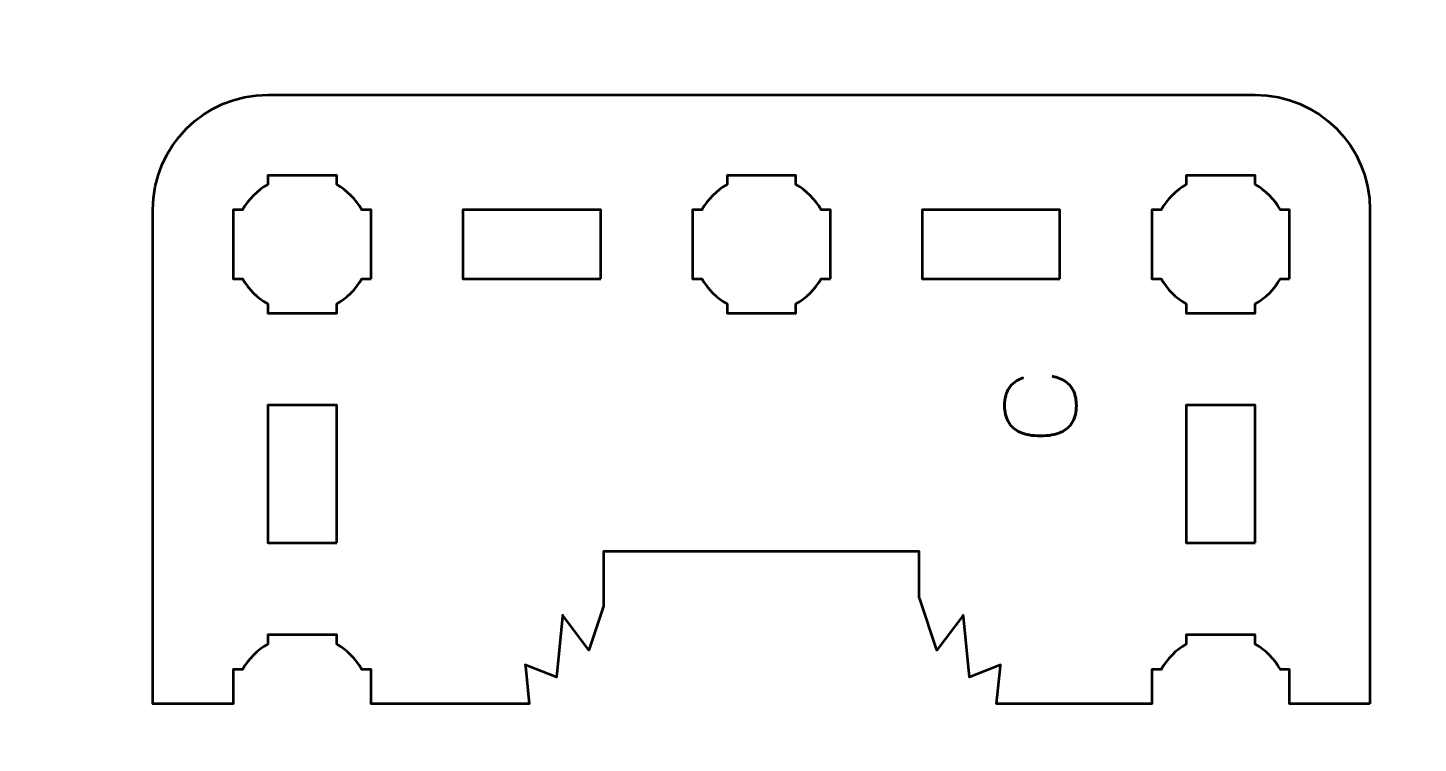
# Model space of a CAD drawing. Header units: centimetres. Extents: x -21 to 0, y -29.7 to 0.
# Drawn here: x -14.94 to -8.89, y -11.02 to -7.91 of the extents above; entities that cross this region are included whole.
import ezdxf

# ---------------------------------------------------------------- set-up
doc = ezdxf.new("R2010")
doc.units = ezdxf.units.CM
doc.header["$MEASUREMENT"] = 0
doc.layers.add('Layer 1', color=7, linetype='Continuous')

msp = doc.modelspace()

# ---------------------------------------------------------------- linework, layer by layer
at = {"layer": 'Layer 1', "color": 22, "lineweight": 53}
msp.add_open_spline([(-21.00003, -29.19995), (-21.00003, -29.19995), (-21.00003, -0.49992), (-21.00003, -0.49992), (-21.00003, -0.49992), (-21.00003, -0.22295), (-20.77694, 0.00004), (-20.49994, 0.00004), (-20.49994, 0.00004), (-20.49994, 0.00004), (-0.50008, 0.00004), (-0.50008, 0.00004), (-0.50008, 0.00004), (-0.22294, 0.00004), (0.00002, -0.22295), (0.00002, -0.49992), (0.00002, -0.49992), (0.00002, -0.49992), (0.00002, -29.19995), (0.00002, -29.19995), (0.00002, -29.19995), (0.00002, -29.47695), (-0.22294, -29.70004), (-0.50008, -29.70004), (-0.50008, -29.70004), (-0.50008, -29.70004), (-20.49994, -29.70004), (-20.49994, -29.70004), (-20.49994, -29.70004), (-20.77694, -29.70004), (-21.00003, -29.47695), (-21.00003, -29.19995)], degree=3, knots=[0, 0, 0, 0, 0.125, 0.125, 0.125, 0.125, 0.25, 0.25, 0.25, 0.25, 0.375, 0.375, 0.375, 0.375, 0.5, 0.5, 0.5, 0.5, 0.625, 0.625, 0.625, 0.625, 0.75, 0.75, 0.75, 0.75, 0.875, 0.875, 0.875, 0.875, 1, 1, 1, 1], dxfattribs=at)
at = {"layer": 'Layer 1', "color": 114, "lineweight": 53}
msp.add_open_spline([(-9.09997, -10.84999), (-9.09997, -10.84999), (-9.09997, -8.70007), (-9.09997, -8.70007), (-9.09997, -8.70007), (-9.09997, -8.42293), (-9.32306, -8.19997), (-9.60006, -8.19997), (-9.60006, -8.19997), (-9.60006, -8.19997), (-13.89993, -8.19997), (-13.89993, -8.19997), (-13.89993, -8.19997), (-14.17707, -8.19997), (-14.40003, -8.42293), (-14.40003, -8.70007), (-14.40003, -8.70007), (-14.40003, -8.70007), (-14.40003, -10.84999), (-14.40003, -10.84999), (-14.40003, -10.84999), (-14.40003, -10.84999), (-14.05, -10.84999), (-14.05, -10.84999), (-14.05, -10.84999), (-14.05, -10.84999), (-14.05, -10.69992), (-14.05, -10.69992), (-14.05, -10.69992), (-14.05, -10.69992), (-14.00975, -10.69992), (-14.00975, -10.69992), (-14.00975, -10.69992), (-13.98343, -10.65445), (-13.94555, -10.61642), (-13.89993, -10.5901), (-13.89993, -10.5901), (-13.89993, -10.5901), (-13.89993, -10.54999), (-13.89993, -10.54999), (-13.89993, -10.54999), (-13.89993, -10.54999), (-13.75, -10.54999), (-13.75, -10.54999), (-13.75, -10.54999), (-13.75, -10.54999), (-13.59993, -10.54999), (-13.59993, -10.54999), (-13.59993, -10.54999), (-13.59993, -10.54999), (-13.59993, -10.5901), (-13.59993, -10.5901), (-13.59993, -10.5901), (-13.55446, -10.61642), (-13.51643, -10.65445), (-13.49011, -10.69992), (-13.49011, -10.69992), (-13.49011, -10.69992), (-13.45, -10.69992), (-13.45, -10.69992), (-13.45, -10.69992), (-13.45, -10.69992), (-13.45, -10.84999), (-13.45, -10.84999), (-13.45, -10.84999), (-13.45, -10.84999), (-12.76165, -10.84999), (-12.76165, -10.84999), (-12.76165, -10.84999), (-12.76165, -10.84999), (-12.77793, -10.68633), (-12.77793, -10.68633), (-12.77793, -10.68633), (-12.77793, -10.68633), (-12.77852, -10.68034), (-12.77852, -10.68034), (-12.77852, -10.68034), (-12.77852, -10.68034), (-12.77553, -10.68153), (-12.77553, -10.68153), (-12.77553, -10.68153), (-12.77553, -10.68153), (-12.64323, -10.73416), (-12.64323, -10.73416), (-12.64323, -10.73416), (-12.64323, -10.73416), (-12.61691, -10.46959), (-12.61691, -10.46959), (-12.61691, -10.46959), (-12.61691, -10.46959), (-12.61632, -10.46357), (-12.61632, -10.46357), (-12.61632, -10.46357), (-12.61632, -10.46357), (-12.61376, -10.46697), (-12.61376, -10.46697), (-12.61376, -10.46697), (-12.61376, -10.46697), (-12.50161, -10.61685), (-12.50161, -10.61685), (-12.50161, -10.61685), (-12.50161, -10.61685), (-12.43747, -10.42486), (-12.43747, -10.42486), (-12.43747, -10.42486), (-12.43747, -10.42486), (-12.43747, -10.18745), (-12.43747, -10.18745), (-12.43747, -10.18745), (-12.43747, -10.18745), (-11.06247, -10.18745), (-11.06247, -10.18745), (-11.06247, -10.18745), (-11.06247, -10.18745), (-11.06247, -10.38745), (-11.06247, -10.38745), (-11.06247, -10.38745), (-11.06247, -10.38745), (-11.06077, -10.39253), (-11.06077, -10.39253), (-11.06077, -10.39253), (-11.06077, -10.39253), (-10.98583, -10.61685), (-10.98583, -10.61685), (-10.98583, -10.61685), (-10.98583, -10.61685), (-10.87367, -10.46697), (-10.87367, -10.46697), (-10.87367, -10.46697), (-10.87367, -10.46697), (-10.87112, -10.46357), (-10.87112, -10.46357), (-10.87112, -10.46357), (-10.87112, -10.46357), (-10.87052, -10.46959), (-10.87052, -10.46959), (-10.87052, -10.46959), (-10.87052, -10.46959), (-10.84421, -10.73416), (-10.84421, -10.73416), (-10.84421, -10.73416), (-10.84421, -10.73416), (-10.71191, -10.68153), (-10.71191, -10.68153), (-10.71191, -10.68153), (-10.71191, -10.68153), (-10.70891, -10.68034), (-10.70891, -10.68034), (-10.70891, -10.68034), (-10.70891, -10.68034), (-10.70951, -10.68633), (-10.70951, -10.68633), (-10.70951, -10.68633), (-10.70951, -10.68633), (-10.72578, -10.84999), (-10.72578, -10.84999), (-10.72578, -10.84999), (-10.72578, -10.84999), (-10.05, -10.84999), (-10.05, -10.84999), (-10.05, -10.84999), (-10.05, -10.84999), (-10.05, -10.69992), (-10.05, -10.69992), (-10.05, -10.69992), (-10.05, -10.69992), (-10.00975, -10.69992), (-10.00975, -10.69992), (-10.00975, -10.69992), (-9.98343, -10.65445), (-9.94555, -10.61642), (-9.89993, -10.5901), (-9.89993, -10.5901), (-9.89993, -10.5901), (-9.89993, -10.54999), (-9.89993, -10.54999), (-9.89993, -10.54999), (-9.89993, -10.54999), (-9.75, -10.54999), (-9.75, -10.54999), (-9.75, -10.54999), (-9.75, -10.54999), (-9.59993, -10.54999), (-9.59993, -10.54999), (-9.59993, -10.54999), (-9.59993, -10.54999), (-9.59993, -10.5901), (-9.59993, -10.5901), (-9.59993, -10.5901), (-9.55446, -10.61642), (-9.51643, -10.65445), (-9.49011, -10.69992), (-9.49011, -10.69992), (-9.49011, -10.69992), (-9.45, -10.69992), (-9.45, -10.69992), (-9.45, -10.69992), (-9.45, -10.69992), (-9.45, -10.84999), (-9.45, -10.84999), (-9.45, -10.84999), (-9.45, -10.84999), (-9.09997, -10.84999), (-9.09997, -10.84999)], degree=3, knots=[0, 0, 0, 0, 0.0196078, 0.0196078, 0.0196078, 0.0196078, 0.0392157, 0.0392157, 0.0392157, 0.0392157, 0.0588235, 0.0588235, 0.0588235, 0.0588235, 0.0784314, 0.0784314, 0.0784314, 0.0784314, 0.0980392, 0.0980392, 0.0980392, 0.0980392, 0.1176471, 0.1176471, 0.1176471, 0.1176471, 0.1372549, 0.1372549, 0.1372549, 0.1372549, 0.1568627, 0.1568627, 0.1568627, 0.1568627, 0.1764706, 0.1764706, 0.1764706, 0.1764706, 0.1960784, 0.1960784, 0.1960784, 0.1960784, 0.2156863, 0.2156863, 0.2156863, 0.2156863, 0.2352941, 0.2352941, 0.2352941, 0.2352941, 0.254902, 0.254902, 0.254902, 0.254902, 0.2745098, 0.2745098, 0.2745098, 0.2745098, 0.2941176, 0.2941176, 0.2941176, 0.2941176, 0.3137255, 0.3137255, 0.3137255, 0.3137255, 0.3333333, 0.3333333, 0.3333333, 0.3333333, 0.3529412, 0.3529412, 0.3529412, 0.3529412, 0.372549, 0.372549, 0.372549, 0.372549, 0.3921569, 0.3921569, 0.3921569, 0.3921569, 0.4117647, 0.4117647, 0.4117647, 0.4117647, 0.4313725, 0.4313725, 0.4313725, 0.4313725, 0.4509804, 0.4509804, 0.4509804, 0.4509804, 0.4705882, 0.4705882, 0.4705882, 0.4705882, 0.4901961, 0.4901961, 0.4901961, 0.4901961, 0.5098039, 0.5098039, 0.5098039, 0.5098039, 0.5294118, 0.5294118, 0.5294118, 0.5294118, 0.5490196, 0.5490196, 0.5490196, 0.5490196, 0.5686275, 0.5686275, 0.5686275, 0.5686275, 0.5882353, 0.5882353, 0.5882353, 0.5882353, 0.6078431, 0.6078431, 0.6078431, 0.6078431, 0.627451, 0.627451, 0.627451, 0.627451, 0.6470588, 0.6470588, 0.6470588, 0.6470588, 0.6666667, 0.6666667, 0.6666667, 0.6666667, 0.6862745, 0.6862745, 0.6862745, 0.6862745, 0.7058824, 0.7058824, 0.7058824, 0.7058824, 0.7254902, 0.7254902, 0.7254902, 0.7254902, 0.745098, 0.745098, 0.745098, 0.745098, 0.7647059, 0.7647059, 0.7647059, 0.7647059, 0.7843137, 0.7843137, 0.7843137, 0.7843137, 0.8039216, 0.8039216, 0.8039216, 0.8039216, 0.8235294, 0.8235294, 0.8235294, 0.8235294, 0.8431373, 0.8431373, 0.8431373, 0.8431373, 0.8627451, 0.8627451, 0.8627451, 0.8627451, 0.8823529, 0.8823529, 0.8823529, 0.8823529, 0.9019608, 0.9019608, 0.9019608, 0.9019608, 0.9215686, 0.9215686, 0.9215686, 0.9215686, 0.9411765, 0.9411765, 0.9411765, 0.9411765, 0.9607843, 0.9607843, 0.9607843, 0.9607843, 0.9803922, 0.9803922, 0.9803922, 0.9803922, 1, 1, 1, 1], dxfattribs=at)
at = {"layer": 'Layer 1', "lineweight": 53}
for points in [[(-13.45, -8.99993), (-13.45, -8.99993), (-13.49011, -8.99993), (-13.49011, -8.99993), (-13.49011, -8.99993), (-13.51643, -9.04554), (-13.55446, -9.08346), (-13.59993, -9.10978), (-13.59993, -9.10978), (-13.59993, -9.10978), (-13.59993, -9.15), (-13.59993, -9.15), (-13.59993, -9.15), (-13.59993, -9.15), (-13.75, -9.15), (-13.75, -9.15), (-13.75, -9.15), (-13.75, -9.15), (-13.89993, -9.15), (-13.89993, -9.15), (-13.89993, -9.15), (-13.89993, -9.15), (-13.89993, -9.10978), (-13.89993, -9.10978), (-13.89993, -9.10978), (-13.94555, -9.08346), (-13.98343, -9.04554), (-14.00975, -8.99993), (-14.00975, -8.99993), (-14.00975, -8.99993), (-14.05, -8.99993), (-14.05, -8.99993), (-14.05, -8.99993), (-14.05, -8.99993), (-14.05, -8.85), (-14.05, -8.85), (-14.05, -8.85), (-14.05, -8.85), (-14.05, -8.69992), (-14.05, -8.69992), (-14.05, -8.69992), (-14.05, -8.69992), (-14.00975, -8.69992), (-14.00975, -8.69992), (-14.00975, -8.69992), (-13.98343, -8.65445), (-13.94555, -8.61642), (-13.89993, -8.5901), (-13.89993, -8.5901), (-13.89993, -8.5901), (-13.89993, -8.54999), (-13.89993, -8.54999), (-13.89993, -8.54999), (-13.89993, -8.54999), (-13.75, -8.54999), (-13.75, -8.54999), (-13.75, -8.54999), (-13.75, -8.54999), (-13.59993, -8.54999), (-13.59993, -8.54999), (-13.59993, -8.54999), (-13.59993, -8.54999), (-13.59993, -8.5901), (-13.59993, -8.5901), (-13.59993, -8.5901), (-13.55446, -8.61642), (-13.51643, -8.65445), (-13.49011, -8.69992), (-13.49011, -8.69992), (-13.49011, -8.69992), (-13.45, -8.69992), (-13.45, -8.69992), (-13.45, -8.69992), (-13.45, -8.69992), (-13.45, -8.85), (-13.45, -8.85), (-13.45, -8.85), (-13.45, -8.85), (-13.45, -8.99993), (-13.45, -8.99993)], [(-11.45, -8.99993), (-11.45, -8.99993), (-11.49011, -8.99993), (-11.49011, -8.99993), (-11.49011, -8.99993), (-11.51643, -9.04554), (-11.55446, -9.08346), (-11.59993, -9.10978), (-11.59993, -9.10978), (-11.59993, -9.10978), (-11.59993, -9.15), (-11.59993, -9.15), (-11.59993, -9.15), (-11.59993, -9.15), (-11.75, -9.15), (-11.75, -9.15), (-11.75, -9.15), (-11.75, -9.15), (-11.89993, -9.15), (-11.89993, -9.15), (-11.89993, -9.15), (-11.89993, -9.15), (-11.89993, -9.10978), (-11.89993, -9.10978), (-11.89993, -9.10978), (-11.94555, -9.08346), (-11.98343, -9.04554), (-12.00975, -8.99993), (-12.00975, -8.99993), (-12.00975, -8.99993), (-12.05, -8.99993), (-12.05, -8.99993), (-12.05, -8.99993), (-12.05, -8.99993), (-12.05, -8.85), (-12.05, -8.85), (-12.05, -8.85), (-12.05, -8.85), (-12.05, -8.69992), (-12.05, -8.69992), (-12.05, -8.69992), (-12.05, -8.69992), (-12.00975, -8.69992), (-12.00975, -8.69992), (-12.00975, -8.69992), (-11.98343, -8.65445), (-11.94555, -8.61642), (-11.89993, -8.5901), (-11.89993, -8.5901), (-11.89993, -8.5901), (-11.89993, -8.54999), (-11.89993, -8.54999), (-11.89993, -8.54999), (-11.89993, -8.54999), (-11.75, -8.54999), (-11.75, -8.54999), (-11.75, -8.54999), (-11.75, -8.54999), (-11.59993, -8.54999), (-11.59993, -8.54999), (-11.59993, -8.54999), (-11.59993, -8.54999), (-11.59993, -8.5901), (-11.59993, -8.5901), (-11.59993, -8.5901), (-11.55446, -8.61642), (-11.51643, -8.65445), (-11.49011, -8.69992), (-11.49011, -8.69992), (-11.49011, -8.69992), (-11.45, -8.69992), (-11.45, -8.69992), (-11.45, -8.69992), (-11.45, -8.69992), (-11.45, -8.85), (-11.45, -8.85), (-11.45, -8.85), (-11.45, -8.85), (-11.45, -8.99993), (-11.45, -8.99993)], [(-9.45, -8.99993), (-9.45, -8.99993), (-9.49011, -8.99993), (-9.49011, -8.99993), (-9.49011, -8.99993), (-9.51643, -9.04554), (-9.55446, -9.08346), (-9.59993, -9.10978), (-9.59993, -9.10978), (-9.59993, -9.10978), (-9.59993, -9.15), (-9.59993, -9.15), (-9.59993, -9.15), (-9.59993, -9.15), (-9.75, -9.15), (-9.75, -9.15), (-9.75, -9.15), (-9.75, -9.15), (-9.89993, -9.15), (-9.89993, -9.15), (-9.89993, -9.15), (-9.89993, -9.15), (-9.89993, -9.10978), (-9.89993, -9.10978), (-9.89993, -9.10978), (-9.94555, -9.08346), (-9.98343, -9.04554), (-10.00975, -8.99993), (-10.00975, -8.99993), (-10.00975, -8.99993), (-10.05, -8.99993), (-10.05, -8.99993), (-10.05, -8.99993), (-10.05, -8.99993), (-10.05, -8.85), (-10.05, -8.85), (-10.05, -8.85), (-10.05, -8.85), (-10.05, -8.69992), (-10.05, -8.69992), (-10.05, -8.69992), (-10.05, -8.69992), (-10.00975, -8.69992), (-10.00975, -8.69992), (-10.00975, -8.69992), (-9.98343, -8.65445), (-9.94555, -8.61642), (-9.89993, -8.5901), (-9.89993, -8.5901), (-9.89993, -8.5901), (-9.89993, -8.54999), (-9.89993, -8.54999), (-9.89993, -8.54999), (-9.89993, -8.54999), (-9.75, -8.54999), (-9.75, -8.54999), (-9.75, -8.54999), (-9.75, -8.54999), (-9.59993, -8.54999), (-9.59993, -8.54999), (-9.59993, -8.54999), (-9.59993, -8.54999), (-9.59993, -8.5901), (-9.59993, -8.5901), (-9.59993, -8.5901), (-9.55446, -8.61642), (-9.51643, -8.65445), (-9.49011, -8.69992), (-9.49011, -8.69992), (-9.49011, -8.69992), (-9.45, -8.69992), (-9.45, -8.69992), (-9.45, -8.69992), (-9.45, -8.69992), (-9.45, -8.85), (-9.45, -8.85), (-9.45, -8.85), (-9.45, -8.85), (-9.45, -8.99993), (-9.45, -8.99993)]]:
    msp.add_open_spline(points, degree=3, knots=[0, 0, 0, 0, 0.05, 0.05, 0.05, 0.05, 0.1, 0.1, 0.1, 0.1, 0.15, 0.15, 0.15, 0.15, 0.2, 0.2, 0.2, 0.2, 0.25, 0.25, 0.25, 0.25, 0.3, 0.3, 0.3, 0.3, 0.35, 0.35, 0.35, 0.35, 0.4, 0.4, 0.4, 0.4, 0.45, 0.45, 0.45, 0.45, 0.5, 0.5, 0.5, 0.5, 0.55, 0.55, 0.55, 0.55, 0.6, 0.6, 0.6, 0.6, 0.65, 0.65, 0.65, 0.65, 0.7, 0.7, 0.7, 0.7, 0.75, 0.75, 0.75, 0.75, 0.8, 0.8, 0.8, 0.8, 0.85, 0.85, 0.85, 0.85, 0.9, 0.9, 0.9, 0.9, 0.95, 0.95, 0.95, 0.95, 1, 1, 1, 1], dxfattribs=at)
at = {"layer": 'Layer 1', "color": 250, "lineweight": 53}
for points in [[(-12.44998, -9.00007), (-12.44998, -9.00007), (-13.04998, -9.00007), (-13.04998, -9.00007), (-13.04998, -9.00007), (-13.04998, -9.00007), (-13.04998, -8.70007), (-13.04998, -8.70007), (-13.04998, -8.70007), (-13.04998, -8.70007), (-12.44998, -8.70007), (-12.44998, -8.70007), (-12.44998, -8.70007), (-12.44998, -8.70007), (-12.44998, -9.00007), (-12.44998, -9.00007)], [(-10.45001, -9.00007), (-10.45001, -9.00007), (-11.05002, -9.00007), (-11.05002, -9.00007), (-11.05002, -9.00007), (-11.05002, -9.00007), (-11.05002, -8.70007), (-11.05002, -8.70007), (-11.05002, -8.70007), (-11.05002, -8.70007), (-10.45001, -8.70007), (-10.45001, -8.70007), (-10.45001, -8.70007), (-10.45001, -8.70007), (-10.45001, -9.00007), (-10.45001, -9.00007)], [(-13.59993, -10.15002), (-13.59993, -10.15002), (-13.89993, -10.15002), (-13.89993, -10.15002), (-13.89993, -10.15002), (-13.89993, -10.15002), (-13.89993, -9.55002), (-13.89993, -9.55002), (-13.89993, -9.55002), (-13.89993, -9.55002), (-13.59993, -9.55002), (-13.59993, -9.55002), (-13.59993, -9.55002), (-13.59993, -9.55002), (-13.59993, -10.15002), (-13.59993, -10.15002)], [(-9.60006, -10.15002), (-9.60006, -10.15002), (-9.90007, -10.15002), (-9.90007, -10.15002), (-9.90007, -10.15002), (-9.90007, -10.15002), (-9.90007, -9.55002), (-9.90007, -9.55002), (-9.90007, -9.55002), (-9.90007, -9.55002), (-9.60006, -9.55002), (-9.60006, -9.55002), (-9.60006, -9.55002), (-9.60006, -9.55002), (-9.60006, -10.15002), (-9.60006, -10.15002)]]:
    msp.add_open_spline(points, degree=3, knots=[0, 0, 0, 0, 0.25, 0.25, 0.25, 0.25, 0.5, 0.5, 0.5, 0.5, 0.75, 0.75, 0.75, 0.75, 1, 1, 1, 1], dxfattribs=at)
at = {"layer": 'Layer 1', "color": 30, "lineweight": 53}
msp.add_open_spline([(-10.48456, -9.42464), (-10.46036, -9.42916), (-10.44039, -9.43706), (-10.42473, -9.44814), (-10.42473, -9.44814), (-10.40913, -9.45928), (-10.39756, -9.47354), (-10.39001, -9.49089), (-10.39001, -9.49089), (-10.38246, -9.50818), (-10.37865, -9.5285), (-10.37872, -9.55164), (-10.37872, -9.55164), (-10.37865, -9.57979), (-10.38409, -9.60371), (-10.39516, -9.62333), (-10.39516, -9.62333), (-10.40617, -9.64294), (-10.42317, -9.6579), (-10.44624, -9.6682), (-10.44624, -9.6682), (-10.46932, -9.6785), (-10.49888, -9.68365), (-10.53493, -9.68372), (-10.53493, -9.68372), (-10.57084, -9.68365), (-10.60034, -9.6785), (-10.62341, -9.6682), (-10.62341, -9.6682), (-10.64648, -9.6579), (-10.66355, -9.64294), (-10.67463, -9.62333), (-10.67463, -9.62333), (-10.68571, -9.60371), (-10.69121, -9.57979), (-10.69114, -9.55164), (-10.69114, -9.55164), (-10.69121, -9.52151), (-10.68479, -9.49626), (-10.67188, -9.47594), (-10.67188, -9.47594), (-10.65897, -9.45569), (-10.639, -9.4408), (-10.61198, -9.43142), (-10.61198, -9.43142), (-10.639, -9.4408), (-10.65897, -9.45569), (-10.67188, -9.47594), (-10.67188, -9.47594), (-10.68479, -9.49626), (-10.69121, -9.52151), (-10.69114, -9.55164), (-10.69114, -9.55164), (-10.69121, -9.57979), (-10.68571, -9.60371), (-10.67463, -9.62333), (-10.67463, -9.62333), (-10.66355, -9.64294), (-10.64648, -9.6579), (-10.62341, -9.6682), (-10.62341, -9.6682), (-10.60034, -9.6785), (-10.57084, -9.68365), (-10.53493, -9.68372), (-10.53493, -9.68372), (-10.49888, -9.68365), (-10.46932, -9.6785), (-10.44624, -9.6682), (-10.44624, -9.6682), (-10.42317, -9.6579), (-10.40617, -9.64294), (-10.39516, -9.62333), (-10.39516, -9.62333), (-10.38409, -9.60371), (-10.37865, -9.57979), (-10.37872, -9.55164), (-10.37872, -9.55164), (-10.37865, -9.5285), (-10.38246, -9.50818), (-10.39001, -9.49089), (-10.39001, -9.49089), (-10.39756, -9.47354), (-10.40913, -9.45928), (-10.42473, -9.44814), (-10.42473, -9.44814), (-10.44039, -9.43706), (-10.46036, -9.42916), (-10.48456, -9.42464)], degree=3, knots=[0, 0, 0, 0, 0.0454545, 0.0454545, 0.0454545, 0.0454545, 0.0909091, 0.0909091, 0.0909091, 0.0909091, 0.1363636, 0.1363636, 0.1363636, 0.1363636, 0.1818182, 0.1818182, 0.1818182, 0.1818182, 0.2272727, 0.2272727, 0.2272727, 0.2272727, 0.2727273, 0.2727273, 0.2727273, 0.2727273, 0.3181818, 0.3181818, 0.3181818, 0.3181818, 0.3636364, 0.3636364, 0.3636364, 0.3636364, 0.4090909, 0.4090909, 0.4090909, 0.4090909, 0.4545455, 0.4545455, 0.4545455, 0.4545455, 0.5, 0.5, 0.5, 0.5, 0.5454545, 0.5454545, 0.5454545, 0.5454545, 0.5909091, 0.5909091, 0.5909091, 0.5909091, 0.6363636, 0.6363636, 0.6363636, 0.6363636, 0.6818182, 0.6818182, 0.6818182, 0.6818182, 0.7272727, 0.7272727, 0.7272727, 0.7272727, 0.7727273, 0.7727273, 0.7727273, 0.7727273, 0.8181818, 0.8181818, 0.8181818, 0.8181818, 0.8636364, 0.8636364, 0.8636364, 0.8636364, 0.9090909, 0.9090909, 0.9090909, 0.9090909, 0.9545455, 0.9545455, 0.9545455, 0.9545455, 1, 1, 1, 1], dxfattribs=at)

doc.saveas('drawing.dxf')
